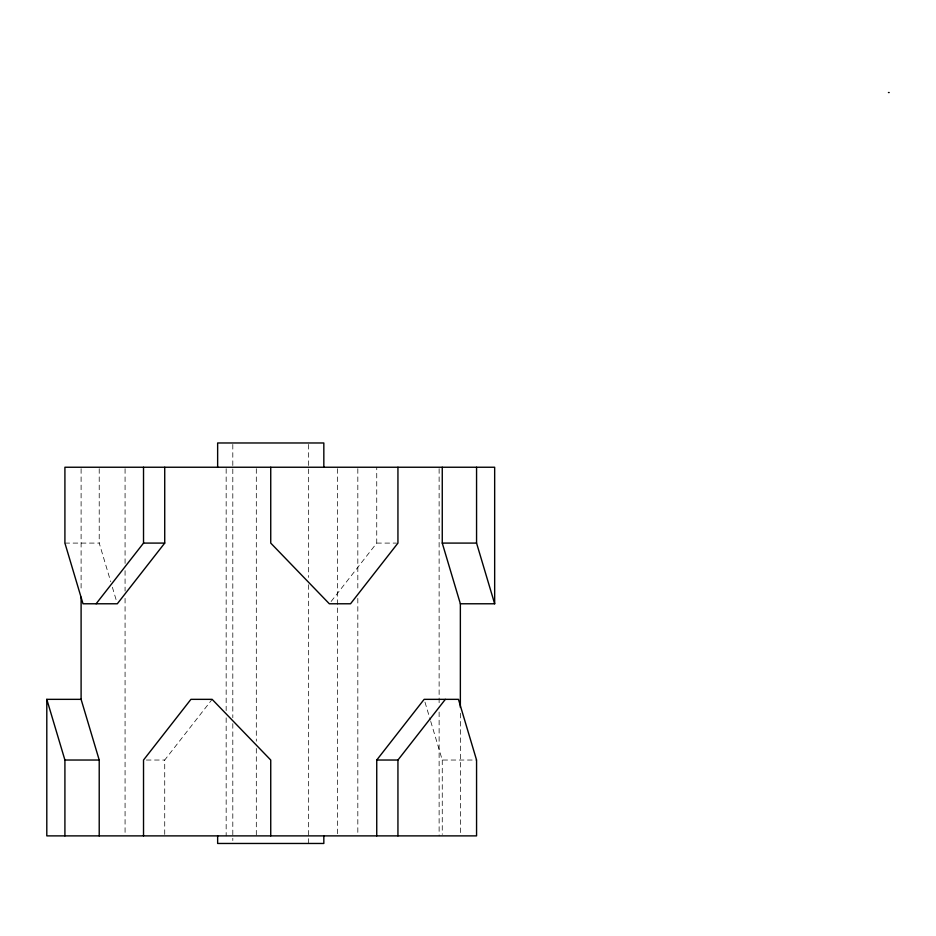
<?xml version="1.0" encoding="UTF-8"?>
<svg xmlns="http://www.w3.org/2000/svg" width="936" height="936" viewBox="0 0 936 936"><rect width="100%" height="100%" fill="white"/><g stroke="black" fill="none" stroke-linecap="round" stroke-linejoin="round"><path stroke-width="0.7" stroke-dasharray="4.68 3.51" d="M164.724 834.421L164.724 760.032L212.133 699.344M331.122 601.485L376.74 543.091L376.74 467.24M64.912 543.091L99.216 543.091L110.74 581.712M376.74 543.091L396.525 543.091M146.355 760.032L164.724 760.032M430.735 721.41L442.26 760.032L476.564 760.032M424.967 702.105L430.326 720.03M112.378 587.223L116.497 601.017M460.36 713.255L460.36 834.421M442.26 760.032L442.26 834.421M439.124 468.702L439.124 704.75M439.124 712.027L439.124 835.883M357.821 468.702L357.821 591.096M357.821 598.373L357.821 835.883M337.486 468.702L337.486 835.883M308.658 444.436L308.658 577.442M308.658 584.754L308.658 843.465M256.312 468.702L256.312 741.172M256.312 748.461L256.312 835.883M232.807 444.436L232.807 717.76M232.807 723.61L232.807 840.54M226.161 468.702L226.161 710.576M226.161 717.853L226.161 835.883M125.073 468.702L125.073 563.413M125.073 570.691L125.073 591.096M125.073 598.373L125.073 835.883M99.216 468.702L99.216 543.091M81.104 468.702L81.104 591.318"/><path stroke-width="1.4" d="M96.115 603.778L143.524 543.091L143.524 467.24M164.724 467.24L164.724 543.091L117.316 603.778L83.011 603.778L64.912 543.091L64.912 467.24L494.664 467.24L494.664 603.778L460.36 603.778L442.26 543.091L442.26 467.24M376.74 835.883L376.74 760.032L424.148 699.344L458.453 699.344L476.564 760.032L476.564 835.883L46.8 835.883L46.8 699.344L81.104 699.344L99.216 760.032L99.216 835.883M397.94 835.883L397.94 760.032L445.349 699.344M888.439 92.535L889.2 92.535M143.524 543.091L164.724 543.091M442.26 543.091L476.564 543.091L494.664 603.778M46.8 699.344L64.912 760.032L99.216 760.032M376.74 760.032L397.94 760.032M476.564 467.24L476.564 543.091M460.36 603.778L460.36 707.417M397.94 467.24L397.94 543.091L350.532 603.778L329.332 603.778L270.738 543.091L270.738 467.24M323.833 467.24L323.833 442.974L217.643 442.974L217.643 467.24M323.833 835.883L323.833 843.465L217.643 843.465L217.643 835.883M270.738 835.883L270.738 760.032L212.133 699.344L190.932 699.344L143.524 760.032L143.524 835.883M81.104 597.168L81.104 699.344M64.912 760.032L64.912 835.883"/></g></svg>
